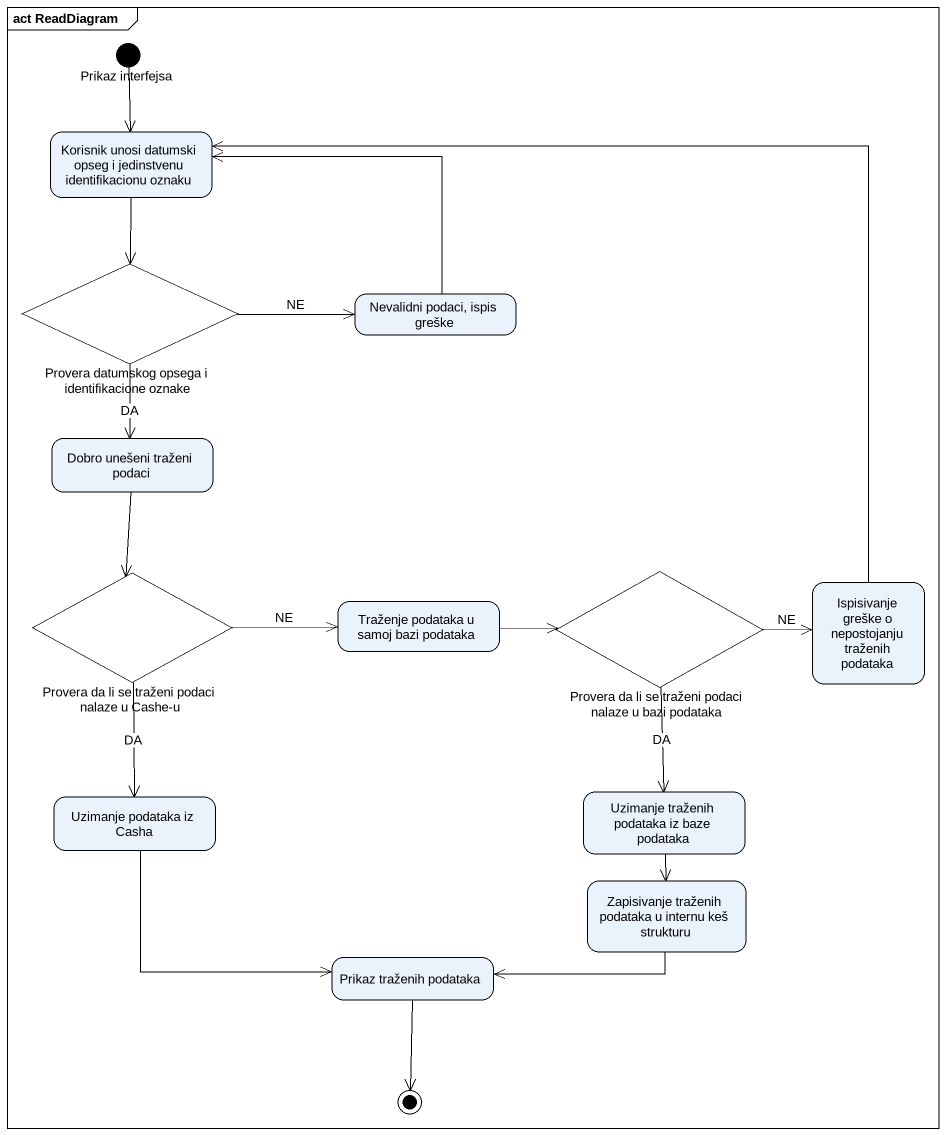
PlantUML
@startuml
mainframe act ReadDiagram
hide empty description
state "Prikaz interfejsa" as Prikaz_interfejsa <<start>>
state "Korisnik unosi datumski opseg i jedinstvenu identifikacionu oznaku" as Korisnik_unosi_datumski
state "Provera datumskog opsega i identifikacione oznake" as Provera_datumskog_opsega_i <<choice>>
state "Nevalidni podaci, ispis greške" as Nevalidni_podaci_ispis
state "Dobro unešeni traženi podaci" as Dobro_unešeni_traženi_podaci
state "Provera da li se traženi podaci nalaze u Cashe-u" as Provera_da_li_se_traženi <<choice>>
state "Provera da li se traženi podaci nalaze u bazi podataka" as Provera_da_li_se_traženi_2 <<choice>>
state "Ispisivanje greške o nepostojanju traženih podataka" as Ispisivanje_greške_o
state "Traženje podataka u samoj bazi podataka" as Traženje_podataka_u_samoj
state "Uzimanje podataka iz Casha" as Uzimanje_podataka_iz_Casha
state "Uzimanje traženih podataka iz baze podataka" as Uzimanje_traženih_podataka
state "Zapisivanje traženih podataka u internu keš strukturu" as Zapisivanje_traženih
state "Prikaz traženih podataka" as Prikaz_traženih_podataka
Prikaz_interfejsa --> Korisnik_unosi_datumski
Korisnik_unosi_datumski --> Provera_datumskog_opsega_i
Provera_datumskog_opsega_i -right-> Nevalidni_podaci_ispis : NE
Provera_datumskog_opsega_i --> Dobro_unešeni_traženi_podaci : DA
Nevalidni_podaci_ispis -left-> Korisnik_unosi_datumski
Dobro_unešeni_traženi_podaci --> Provera_da_li_se_traženi
Provera_da_li_se_traženi -right-> Traženje_podataka_u_samoj : NE
Provera_da_li_se_traženi --> Uzimanje_podataka_iz_Casha : DA
Provera_da_li_se_traženi_2 -right-> Ispisivanje_greške_o : NE
Provera_da_li_se_traženi_2 --> Uzimanje_traženih_podataka : DA
Ispisivanje_greške_o -up-> Korisnik_unosi_datumski
Traženje_podataka_u_samoj -right-> Provera_da_li_se_traženi_2
Uzimanje_podataka_iz_Casha -right-> Prikaz_traženih_podataka
Uzimanje_traženih_podataka --> Zapisivanje_traženih
Zapisivanje_traženih -left-> Prikaz_traženih_podataka
Prikaz_traženih_podataka --> [*]
@enduml
